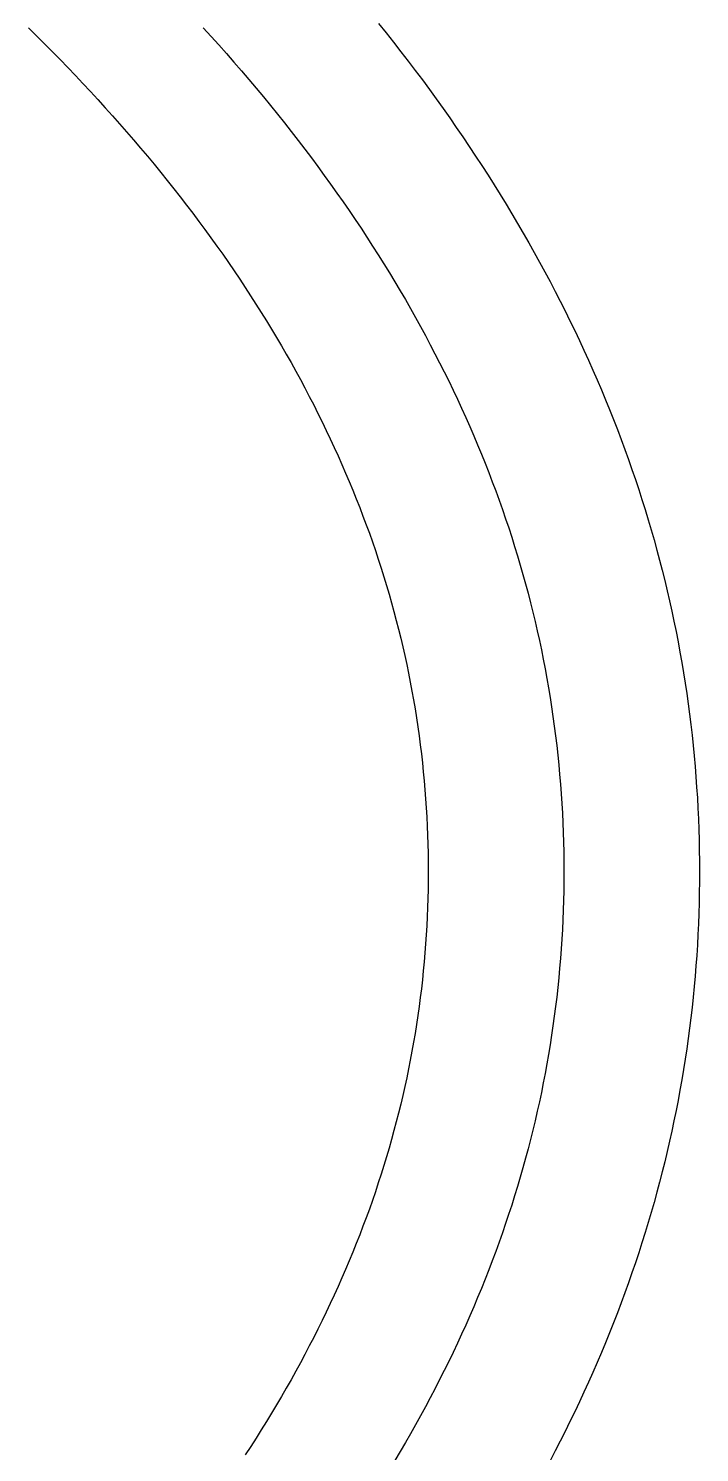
# Model space of a CAD drawing. Extents: x 4 to 588, y 3 to 416.
# Drawn here: x 462.97 to 466.01, y 403.19 to 409.65 of the extents above; entities that cross this region are included whole.
import ezdxf

# ---------------------------------------------------------------- set-up
doc = ezdxf.new("R2010")
doc.units = 0
doc.header["$LTSCALE"] = 0.5
doc.header["$MEASUREMENT"] = 0
doc.layers.add('M2-2-0', color=7, linetype='Continuous')

msp = doc.modelspace()

# ---------------------------------------------------------------- linework, layer by layer
at = {"layer": 'M2-2-0', "color": 7, "linetype": 'Continuous'}
for p, q in [((462.9652, 409.6534), (463.0015, 409.6176)), ((463.7573, 409.6539), (463.7927, 409.615)), ((464.5522, 409.6736), (464.5863, 409.631)), ((464.5863, 409.631), (464.6199, 409.5884)), ((463.0015, 409.6176), (463.0375, 409.5818)), ((463.0375, 409.5818), (463.0732, 409.5458)), ((463.7927, 409.615), (463.8277, 409.576)), ((463.8277, 409.576), (463.8624, 409.5369)), ((464.6199, 409.5884), (464.6532, 409.5457)), ((463.0732, 409.5458), (463.1085, 409.5097)), ((463.1085, 409.5097), (463.1434, 409.4736)), ((463.8624, 409.5369), (463.8966, 409.4978)), ((463.8966, 409.4978), (463.9305, 409.4586)), ((464.6532, 409.5457), (464.686, 409.503)), ((464.686, 409.503), (464.7184, 409.4602)), ((463.1434, 409.4736), (463.178, 409.4373)), ((463.178, 409.4373), (463.2123, 409.4011)), ((463.9305, 409.4586), (463.9639, 409.4194)), ((464.7184, 409.4602), (464.7505, 409.4174)), ((463.2123, 409.4011), (463.2462, 409.3647)), ((463.9639, 409.4194), (463.997, 409.3802)), ((463.997, 409.3802), (464.0297, 409.3409)), ((464.7505, 409.4174), (464.7821, 409.3745)), ((464.7821, 409.3745), (464.8133, 409.3315)), ((463.2462, 409.3647), (463.2797, 409.3283)), ((463.2797, 409.3283), (463.3129, 409.2918)), ((464.0297, 409.3409), (464.0619, 409.3015)), ((464.0619, 409.3015), (464.0938, 409.2621)), ((464.8133, 409.3315), (464.8441, 409.2885)), ((463.3129, 409.2918), (463.3457, 409.2553)), ((463.3457, 409.2553), (463.3781, 409.2187)), ((464.0938, 409.2621), (464.1253, 409.2226)), ((464.8441, 409.2885), (464.8744, 409.2454)), ((464.8744, 409.2454), (464.9044, 409.2023)), ((463.3781, 409.2187), (463.4101, 409.1821)), ((463.4101, 409.1821), (463.4417, 409.1454)), ((464.1253, 409.2226), (464.1564, 409.1831)), ((464.1564, 409.1831), (464.1871, 409.1435)), ((464.9044, 409.2023), (464.934, 409.159)), ((463.4417, 409.1454), (463.473, 409.1087)), ((463.473, 409.1087), (463.5039, 409.072)), ((464.1871, 409.1435), (464.2174, 409.1039)), ((464.934, 409.159), (464.9632, 409.1158)), ((464.9632, 409.1158), (464.9919, 409.0724)), ((463.5039, 409.072), (463.5344, 409.0352)), ((464.2174, 409.1039), (464.2473, 409.0642)), ((464.2473, 409.0642), (464.2769, 409.0245)), ((464.9919, 409.0724), (465.0203, 409.029)), ((463.5344, 409.0352), (463.5646, 408.9983)), ((463.5646, 408.9983), (463.5944, 408.9614)), ((464.2769, 409.0245), (464.306, 408.9847)), ((464.306, 408.9847), (464.3348, 408.9448)), ((465.0203, 409.029), (465.0482, 408.9856)), ((465.0482, 408.9856), (465.0758, 408.942)), ((463.5944, 408.9614), (463.6238, 408.9244)), ((463.6238, 408.9244), (463.6528, 408.8874)), ((464.3348, 408.9448), (464.3631, 408.9049)), ((465.0758, 408.942), (465.103, 408.8985)), ((463.6528, 408.8874), (463.6814, 408.8504)), ((463.6814, 408.8504), (463.7097, 408.8133)), ((464.3631, 408.9049), (464.3911, 408.865)), ((464.3911, 408.865), (464.4187, 408.8249)), ((465.103, 408.8985), (465.1297, 408.8548)), ((465.1297, 408.8548), (465.1561, 408.8111)), ((463.7097, 408.8133), (463.7376, 408.7761)), ((464.4187, 408.8249), (464.4459, 408.7848)), ((464.4459, 408.7848), (464.4727, 408.7447)), ((465.1561, 408.8111), (465.182, 408.7673)), ((463.7376, 408.7761), (463.7651, 408.7389)), ((463.7651, 408.7389), (463.7923, 408.7016)), ((464.4727, 408.7447), (464.4991, 408.7045)), ((465.182, 408.7673), (465.2076, 408.7234)), ((465.2076, 408.7234), (465.2327, 408.6795)), ((463.7923, 408.7016), (463.8191, 408.6643)), ((463.8191, 408.6643), (463.8455, 408.6269)), ((464.4991, 408.7045), (464.5252, 408.6642)), ((464.5252, 408.6642), (464.5508, 408.6239)), ((465.2327, 408.6795), (465.2575, 408.6355)), ((463.8455, 408.6269), (463.8715, 408.5895)), ((464.5508, 408.6239), (464.5761, 408.5835)), ((465.2575, 408.6355), (465.2818, 408.5914)), ((465.2818, 408.5914), (465.3058, 408.5473)), ((463.8715, 408.5895), (463.8972, 408.552)), ((463.8972, 408.552), (463.9225, 408.5144)), ((464.5761, 408.5835), (464.601, 408.543)), ((464.601, 408.543), (464.6255, 408.5025)), ((465.3058, 408.5473), (465.3293, 408.5031)), ((463.9225, 408.5144), (463.9474, 408.4768)), ((463.9474, 408.4768), (463.972, 408.4392)), ((464.6255, 408.5025), (464.6496, 408.4619)), ((464.6496, 408.4619), (464.6734, 408.4213)), ((465.3293, 408.5031), (465.3525, 408.4588)), ((463.972, 408.4392), (463.9962, 408.4014)), ((463.9962, 408.4014), (464.02, 408.3637)), ((464.6734, 408.4213), (464.6967, 408.3806)), ((465.3525, 408.4588), (465.3752, 408.4144)), ((465.3752, 408.4144), (465.3976, 408.3701)), ((464.02, 408.3637), (464.0435, 408.3258)), ((464.6967, 408.3806), (464.7197, 408.3398)), ((464.7197, 408.3398), (464.7423, 408.299)), ((465.3976, 408.3701), (465.4195, 408.3256)), ((464.0435, 408.3258), (464.0666, 408.2879)), ((464.0666, 408.2879), (464.0893, 408.25)), ((464.7423, 408.299), (464.7645, 408.2581)), ((465.4195, 408.3256), (465.441, 408.2811)), ((465.441, 408.2811), (465.4622, 408.2365)), ((464.0893, 408.25), (464.1116, 408.212)), ((464.1116, 408.212), (464.1336, 408.1739)), ((464.7645, 408.2581), (464.7863, 408.2172)), ((464.7863, 408.2172), (464.8077, 408.1762)), ((465.4622, 408.2365), (465.4829, 408.1918)), ((464.1336, 408.1739), (464.1553, 408.1358)), ((464.8077, 408.1762), (464.8288, 408.1351)), ((465.4829, 408.1918), (465.5033, 408.1471)), ((465.5033, 408.1471), (465.5232, 408.1023)), ((464.1553, 408.1358), (464.1765, 408.0976)), ((464.1765, 408.0976), (464.1974, 408.0593)), ((464.8288, 408.1351), (464.8494, 408.094)), ((464.8494, 408.094), (464.8697, 408.0528)), ((465.5232, 408.1023), (465.5427, 408.0575)), ((464.1974, 408.0593), (464.2179, 408.021)), ((464.2179, 408.021), (464.2381, 407.9827)), ((464.8697, 408.0528), (464.8896, 408.0115)), ((464.8896, 408.0115), (464.9091, 407.9702)), ((465.5427, 408.0575), (465.5619, 408.0126)), ((465.5619, 408.0126), (465.5806, 407.9676)), ((464.2381, 407.9827), (464.2578, 407.9443)), ((464.9091, 407.9702), (464.9282, 407.9289)), ((465.5806, 407.9676), (465.5989, 407.9226)), ((464.2578, 407.9443), (464.2773, 407.9058)), ((464.2773, 407.9058), (464.2963, 407.8673)), ((464.9282, 407.9289), (464.947, 407.8874)), ((464.947, 407.8874), (464.9653, 407.846)), ((465.5989, 407.9226), (465.6168, 407.8775)), ((464.2963, 407.8673), (464.315, 407.8287)), ((464.315, 407.8287), (464.3333, 407.7901)), ((464.9653, 407.846), (464.9833, 407.8044)), ((465.6168, 407.8775), (465.6344, 407.8324)), ((465.6344, 407.8324), (465.6515, 407.7872)), ((464.3333, 407.7901), (464.3512, 407.7514)), ((464.3512, 407.7514), (464.3688, 407.7127)), ((464.9833, 407.8044), (465.0009, 407.7629)), ((465.0009, 407.7629), (465.0181, 407.7212)), ((465.6515, 407.7872), (465.6682, 407.7419)), ((464.3688, 407.7127), (464.386, 407.6739)), ((465.0181, 407.7212), (465.0349, 407.6795)), ((465.6682, 407.7419), (465.6845, 407.6966)), ((465.6845, 407.6966), (465.7004, 407.6512)), ((464.386, 407.6739), (464.4028, 407.6351)), ((464.4028, 407.6351), (464.4193, 407.5962)), ((465.0349, 407.6795), (465.0513, 407.6378)), ((465.0513, 407.6378), (465.0673, 407.596)), ((465.7004, 407.6512), (465.7159, 407.6058)), ((464.4193, 407.5962), (464.4354, 407.5572)), ((465.0673, 407.596), (465.083, 407.5541)), ((465.7159, 407.6058), (465.731, 407.5603)), ((465.731, 407.5603), (465.7457, 407.5147)), ((464.4354, 407.5572), (464.4511, 407.5182)), ((464.4511, 407.5182), (464.4664, 407.4792)), ((465.083, 407.5541), (465.0982, 407.5122)), ((465.0982, 407.5122), (465.1131, 407.4702)), ((465.7457, 407.5147), (465.76, 407.4691)), ((464.4664, 407.4792), (464.4814, 407.4401)), ((464.4814, 407.4401), (464.496, 407.401)), ((465.1131, 407.4702), (465.1276, 407.4282)), ((465.76, 407.4691), (465.7739, 407.4234)), ((464.496, 407.401), (464.5102, 407.3618)), ((465.1276, 407.4282), (465.1417, 407.3861)), ((465.1417, 407.3861), (465.1554, 407.344)), ((465.7739, 407.4234), (465.7874, 407.3777)), ((465.7874, 407.3777), (465.8005, 407.3319)), ((464.5102, 407.3618), (464.5241, 407.3225)), ((464.5241, 407.3225), (464.5376, 407.2832)), ((465.1554, 407.344), (465.1687, 407.3018)), ((465.1687, 407.3018), (465.1817, 407.2595)), ((465.8005, 407.3319), (465.8132, 407.286)), ((464.5376, 407.2832), (464.5507, 407.2439)), ((464.5507, 407.2439), (464.5635, 407.2045)), ((465.1817, 407.2595), (465.1942, 407.2172)), ((465.8132, 407.286), (465.8255, 407.24)), ((465.8255, 407.24), (465.8373, 407.194)), ((464.5635, 407.2045), (464.5759, 407.165)), ((465.1942, 407.2172), (465.2064, 407.1748)), ((465.2064, 407.1748), (465.2181, 407.1324)), ((465.8373, 407.194), (465.8488, 407.1479)), ((464.5759, 407.165), (464.5879, 407.1255)), ((464.5879, 407.1255), (464.5995, 407.0859)), ((465.2181, 407.1324), (465.2295, 407.0899)), ((465.8488, 407.1479), (465.8599, 407.1018)), ((464.5995, 407.0859), (464.6108, 407.0463)), ((464.6108, 407.0463), (464.6217, 407.0066)), ((465.2295, 407.0899), (465.2405, 407.0473)), ((465.2405, 407.0473), (465.2512, 407.0047)), ((465.8599, 407.1018), (465.8706, 407.0555)), ((465.8706, 407.0555), (465.8808, 407.0092)), ((464.6217, 407.0066), (464.6323, 406.9668)), ((465.2512, 407.0047), (465.2614, 406.962)), ((465.8808, 407.0092), (465.8907, 406.9628)), ((464.6323, 406.9668), (464.6424, 406.927)), ((464.6424, 406.927), (464.6522, 406.8871)), ((465.2614, 406.962), (465.2712, 406.9192)), ((465.2712, 406.9192), (465.2807, 406.8764)), ((465.8907, 406.9628), (465.9002, 406.9164)), ((465.9002, 406.9164), (465.9092, 406.8698)), ((464.6522, 406.8871), (464.6616, 406.8472)), ((465.2807, 406.8764), (465.2898, 406.8334)), ((465.9092, 406.8698), (465.9179, 406.8232)), ((464.6616, 406.8472), (464.6707, 406.8072)), ((464.6707, 406.8072), (464.6794, 406.7671)), ((465.2898, 406.8334), (465.2985, 406.7905)), ((465.2985, 406.7905), (465.3068, 406.7474)), ((465.9179, 406.8232), (465.9261, 406.7765)), ((464.6794, 406.7671), (464.6877, 406.727)), ((464.6877, 406.727), (464.6956, 406.6867)), ((465.3068, 406.7474), (465.3147, 406.7043)), ((465.9261, 406.7765), (465.934, 406.7298)), ((465.934, 406.7298), (465.9414, 406.6829)), ((464.6956, 406.6867), (464.7032, 406.6465)), ((465.3147, 406.7043), (465.3222, 406.6611)), ((465.3222, 406.6611), (465.3293, 406.6178)), ((465.9414, 406.6829), (465.9485, 406.6359)), ((464.7032, 406.6465), (464.7104, 406.6061)), ((464.7104, 406.6061), (464.7173, 406.5657)), ((465.3293, 406.6178), (465.3361, 406.5744)), ((465.9485, 406.6359), (465.9551, 406.5889)), ((464.7173, 406.5657), (464.7237, 406.5252)), ((464.7237, 406.5252), (464.7298, 406.4846)), ((465.3361, 406.5744), (465.3425, 406.531)), ((465.3425, 406.531), (465.3485, 406.4875)), ((465.9551, 406.5889), (465.9613, 406.5418)), ((465.9613, 406.5418), (465.9672, 406.4946)), ((464.7298, 406.4846), (464.7356, 406.444)), ((465.3485, 406.4875), (465.3541, 406.4439)), ((465.9672, 406.4946), (465.9726, 406.4473)), ((464.7356, 406.444), (464.7409, 406.4033)), ((464.7409, 406.4033), (464.7459, 406.3625)), ((465.3541, 406.4439), (465.3593, 406.4002)), ((465.3593, 406.4002), (465.3641, 406.3565)), ((465.9726, 406.4473), (465.9776, 406.4)), ((465.9776, 406.4), (465.9823, 406.3526)), ((464.7459, 406.3625), (464.7505, 406.3217)), ((465.3641, 406.3565), (465.3685, 406.3127)), ((465.9823, 406.3526), (465.9865, 406.3052)), ((464.7505, 406.3217), (464.7548, 406.2808)), ((464.7548, 406.2808), (464.7587, 406.2399)), ((465.3685, 406.3127), (465.3726, 406.2689)), ((465.3726, 406.2689), (465.3763, 406.225)), ((465.9865, 406.3052), (465.9903, 406.2577)), ((464.7587, 406.2399), (464.7622, 406.1989)), ((465.3763, 406.225), (465.3795, 406.1811)), ((465.9903, 406.2577), (465.9937, 406.2101)), ((465.9937, 406.2101), (465.9968, 406.1625)), ((464.7622, 406.1989), (464.7653, 406.1579)), ((464.7653, 406.1579), (464.7681, 406.1168)), ((465.3795, 406.1811), (465.3824, 406.1371)), ((465.3824, 406.1371), (465.3849, 406.0932)), ((465.9968, 406.1625), (465.9994, 406.1149)), ((464.7681, 406.1168), (464.7705, 406.0757)), ((464.7705, 406.0757), (464.7725, 406.0347)), ((465.3849, 406.0932), (465.3871, 406.0491)), ((465.9994, 406.1149), (466.0016, 406.0673)), ((464.7725, 406.0347), (464.7742, 405.9935)), ((465.3871, 406.0491), (465.3888, 406.0051)), ((466.0016, 406.0673), (466.0034, 406.0196)), ((466.0034, 406.0196), (466.0048, 405.9719)), ((464.7742, 405.9935), (464.7755, 405.9524)), ((464.7755, 405.9524), (464.7764, 405.9113)), ((465.3888, 406.0051), (465.3902, 405.9611)), ((465.3902, 405.9611), (465.3911, 405.917)), ((466.0048, 405.9719), (466.0058, 405.9242)), ((464.7764, 405.9113), (464.777, 405.8702)), ((465.3911, 405.917), (465.3917, 405.873)), ((466.0058, 405.9242), (466.0064, 405.8766)), ((464.777, 405.8702), (464.7771, 405.829)), ((464.7771, 405.829), (464.777, 405.7879)), ((465.3917, 405.873), (465.3919, 405.829)), ((465.3919, 405.829), (465.3917, 405.7849)), ((466.0064, 405.8766), (466.0066, 405.8289)), ((466.0066, 405.8289), (466.0064, 405.7812)), ((464.777, 405.7879), (464.7764, 405.7468)), ((465.3917, 405.7849), (465.3911, 405.7409)), ((466.0064, 405.7812), (466.0058, 405.7336)), ((464.7755, 405.7057), (464.7742, 405.6647)), ((464.7764, 405.7468), (464.7755, 405.7057)), ((465.3902, 405.6969), (465.3888, 405.653)), ((465.3911, 405.7409), (465.3902, 405.6969)), ((466.0048, 405.6859), (466.0034, 405.6383)), ((466.0058, 405.7336), (466.0048, 405.6859)), ((464.7725, 405.6236), (464.7705, 405.5826)), ((464.7742, 405.6647), (464.7725, 405.6236)), ((465.3888, 405.653), (465.3871, 405.609)), ((466.0034, 405.6383), (466.0016, 405.5908)), ((464.7705, 405.5826), (464.7681, 405.5417)), ((465.3849, 405.5651), (465.3824, 405.5213)), ((465.3871, 405.609), (465.3849, 405.5651)), ((466.0016, 405.5908), (465.9994, 405.5433)), ((464.7653, 405.5008), (464.7622, 405.4599)), ((464.7681, 405.5417), (464.7653, 405.5008)), ((465.3824, 405.5213), (465.3795, 405.4775)), ((465.9968, 405.4958), (465.9938, 405.4483)), ((465.9994, 405.5433), (465.9968, 405.4958)), ((464.7622, 405.4599), (464.7587, 405.4191)), ((465.3763, 405.4337), (465.3726, 405.39)), ((465.3795, 405.4775), (465.3763, 405.4337)), ((465.9938, 405.4483), (465.9903, 405.401)), ((464.7548, 405.3784), (464.7506, 405.3377)), ((464.7587, 405.4191), (464.7548, 405.3784)), ((465.3726, 405.39), (465.3686, 405.3464)), ((465.9903, 405.401), (465.9865, 405.3537)), ((464.7506, 405.3377), (464.7459, 405.297)), ((465.3641, 405.3028), (465.3593, 405.2593)), ((465.3686, 405.3464), (465.3641, 405.3028)), ((465.9823, 405.3064), (465.9777, 405.2592)), ((465.9865, 405.3537), (465.9823, 405.3064)), ((464.7409, 405.2564), (464.7356, 405.2158)), ((464.7459, 405.297), (464.7409, 405.2564)), ((465.3593, 405.2593), (465.3541, 405.2158)), ((465.9777, 405.2592), (465.9726, 405.2121)), ((464.7299, 405.1754), (464.7238, 405.1349)), ((464.7356, 405.2158), (464.7299, 405.1754)), ((465.3485, 405.1724), (465.3425, 405.129)), ((465.3541, 405.2158), (465.3485, 405.1724)), ((465.9726, 405.2121), (465.9672, 405.165)), ((464.7238, 405.1349), (464.7173, 405.0945)), ((465.3425, 405.129), (465.3361, 405.0857)), ((465.9614, 405.118), (465.9551, 405.0711)), ((465.9672, 405.165), (465.9614, 405.118)), ((464.7105, 405.0542), (464.7033, 405.0139)), ((464.7173, 405.0945), (464.7105, 405.0542)), ((465.3294, 405.0425), (465.3222, 404.9993)), ((465.3361, 405.0857), (465.3294, 405.0425)), ((465.9551, 405.0711), (465.9485, 405.0242)), ((464.7033, 405.0139), (464.6957, 404.9737)), ((465.3222, 404.9993), (465.3147, 404.9561)), ((465.9414, 404.9774), (465.934, 404.9306)), ((465.9485, 405.0242), (465.9414, 404.9774)), ((464.6877, 404.9335), (464.6794, 404.8934)), ((464.6957, 404.9737), (464.6877, 404.9335)), ((465.3068, 404.913), (465.2985, 404.87)), ((465.3147, 404.9561), (465.3068, 404.913)), ((465.934, 404.9306), (465.9261, 404.8839)), ((464.6707, 404.8533), (464.6617, 404.8133)), ((464.6794, 404.8934), (464.6707, 404.8533)), ((465.2985, 404.87), (465.2898, 404.827)), ((465.9261, 404.8839), (465.9179, 404.8373)), ((464.6617, 404.8133), (464.6522, 404.7733)), ((465.2807, 404.7841), (465.2713, 404.7413)), ((465.2898, 404.827), (465.2807, 404.7841)), ((465.9092, 404.7907), (465.9002, 404.7442)), ((465.9179, 404.8373), (465.9092, 404.7907)), ((464.6424, 404.7334), (464.6323, 404.6935)), ((464.6522, 404.7733), (464.6424, 404.7334)), ((465.2713, 404.7413), (465.2614, 404.6985)), ((465.9002, 404.7442), (465.8907, 404.6977)), ((464.6217, 404.6537), (464.6108, 404.614)), ((464.6323, 404.6935), (464.6217, 404.6537)), ((465.2512, 404.6558), (465.2406, 404.6131)), ((465.2614, 404.6985), (465.2512, 404.6558)), ((465.8907, 404.6977), (465.8809, 404.6513)), ((464.6108, 404.614), (464.5995, 404.5743)), ((465.2406, 404.6131), (465.2295, 404.5705)), ((465.8706, 404.605), (465.8599, 404.5587)), ((465.8809, 404.6513), (465.8706, 404.605)), ((464.5879, 404.5347), (464.5758, 404.4951)), ((464.5995, 404.5743), (464.5879, 404.5347)), ((465.2181, 404.5279), (465.2064, 404.4854)), ((465.2295, 404.5705), (465.2181, 404.5279)), ((465.8599, 404.5587), (465.8488, 404.5125)), ((464.5758, 404.4951), (464.5634, 404.4556)), ((465.2064, 404.4854), (465.1942, 404.443)), ((465.8373, 404.4664), (465.8255, 404.4203)), ((465.8488, 404.5125), (465.8373, 404.4664)), ((464.5507, 404.4161), (464.5375, 404.3767)), ((464.5634, 404.4556), (464.5507, 404.4161)), ((465.1816, 404.4006), (465.1687, 404.3583)), ((465.1942, 404.443), (465.1816, 404.4006)), ((465.8255, 404.4203), (465.8132, 404.3743)), ((464.524, 404.3373), (464.5102, 404.298)), ((464.5375, 404.3767), (464.524, 404.3373)), ((465.1687, 404.3583), (465.1553, 404.316)), ((465.8132, 404.3743), (465.8005, 404.3283)), ((464.5102, 404.298), (464.4959, 404.2588)), ((465.1416, 404.2738), (465.1275, 404.2317)), ((465.1553, 404.316), (465.1416, 404.2738)), ((465.7874, 404.2825), (465.7739, 404.2366)), ((465.8005, 404.3283), (465.7874, 404.2825)), ((464.4813, 404.2196), (464.4663, 404.1805)), ((464.4959, 404.2588), (464.4813, 404.2196)), ((465.1275, 404.2317), (465.113, 404.1896)), ((465.7739, 404.2366), (465.76, 404.1909)), ((464.451, 404.1414), (464.4352, 404.1024)), ((464.4663, 404.1805), (464.451, 404.1414)), ((465.0981, 404.1475), (465.0829, 404.1056)), ((465.113, 404.1896), (465.0981, 404.1475)), ((465.7457, 404.1452), (465.731, 404.0996)), ((465.76, 404.1909), (465.7457, 404.1452)), ((464.4352, 404.1024), (464.4192, 404.0634)), ((465.0829, 404.1056), (465.0672, 404.0637)), ((465.731, 404.0996), (465.7159, 404.054)), ((464.4027, 404.0245), (464.3859, 403.9857)), ((464.4192, 404.0634), (464.4027, 404.0245)), ((465.0512, 404.0218), (465.0348, 403.9801)), ((465.0672, 404.0637), (465.0512, 404.0218)), ((465.7003, 404.0085), (465.6844, 403.9631)), ((465.7159, 404.054), (465.7003, 404.0085)), ((464.3687, 403.9469), (464.3511, 403.9082)), ((464.3859, 403.9857), (464.3687, 403.9469)), ((465.0348, 403.9801), (465.018, 403.9384)), ((465.6844, 403.9631), (465.6681, 403.9177)), ((464.3511, 403.9082), (464.3332, 403.8695)), ((465.0008, 403.8967), (464.9832, 403.8551)), ((465.018, 403.9384), (465.0008, 403.8967)), ((465.6681, 403.9177), (465.6514, 403.8724)), ((464.3149, 403.8309), (464.2962, 403.7923)), ((464.3332, 403.8695), (464.3149, 403.8309)), ((464.9652, 403.8136), (464.9469, 403.7721)), ((464.9832, 403.8551), (464.9652, 403.8136)), ((465.6343, 403.8272), (465.6167, 403.782)), ((465.6514, 403.8724), (465.6343, 403.8272)), ((464.2772, 403.7538), (464.2578, 403.7154)), ((464.2962, 403.7923), (464.2772, 403.7538)), ((464.9469, 403.7721), (464.9282, 403.7307)), ((465.6167, 403.782), (465.5988, 403.7369)), ((464.2578, 403.7154), (464.2381, 403.677)), ((464.9091, 403.6894), (464.8896, 403.6481)), ((464.9282, 403.7307), (464.9091, 403.6894)), ((465.5805, 403.6919), (465.5618, 403.6469)), ((465.5988, 403.7369), (465.5805, 403.6919)), ((464.2179, 403.6387), (464.1975, 403.6005)), ((464.2381, 403.677), (464.2179, 403.6387)), ((464.8896, 403.6481), (464.8697, 403.6069)), ((465.5618, 403.6469), (465.5426, 403.602)), ((464.1766, 403.5623), (464.1554, 403.5241)), ((464.1975, 403.6005), (464.1766, 403.5623)), ((464.8494, 403.5657), (464.8288, 403.5246)), ((464.8697, 403.6069), (464.8494, 403.5657)), ((465.5231, 403.5572), (465.5032, 403.5125)), ((465.5426, 403.602), (465.5231, 403.5572)), ((464.1554, 403.5241), (464.1338, 403.4861)), ((464.8288, 403.5246), (464.8078, 403.4836)), ((465.5032, 403.5125), (465.4829, 403.4678)), ((464.1119, 403.448), (464.0895, 403.4101)), ((464.1338, 403.4861), (464.1119, 403.448)), ((464.7864, 403.4426), (464.7646, 403.4017)), ((464.8078, 403.4836), (464.7864, 403.4426)), ((465.4829, 403.4678), (465.4622, 403.4231)), ((464.0668, 403.3722), (464.0438, 403.3343)), ((464.0895, 403.4101), (464.0668, 403.3722)), ((464.7424, 403.3609), (464.7199, 403.3201)), ((464.7646, 403.4017), (464.7424, 403.3609)), ((465.441, 403.3786), (465.4195, 403.3341)), ((465.4622, 403.4231), (465.441, 403.3786)), ((464.0203, 403.2965), (463.9965, 403.2588)), ((464.0438, 403.3343), (464.0203, 403.2965)), ((464.7199, 403.3201), (464.697, 403.2794)), ((465.4195, 403.3341), (465.3976, 403.2897)), ((463.9965, 403.2588), (463.9724, 403.2211)), ((464.6736, 403.2387), (464.6499, 403.1982)), ((464.697, 403.2794), (464.6736, 403.2387)), ((465.3753, 403.2453), (465.3526, 403.2011)), ((465.3976, 403.2897), (465.3753, 403.2453)), ((463.9724, 403.2211), (463.9478, 403.1834)), ((464.6499, 403.1982), (464.6258, 403.1576)), ((465.3526, 403.2011), (465.3295, 403.1568))]:
    msp.add_line(p, q, dxfattribs=at)

doc.saveas('drawing.dxf')
